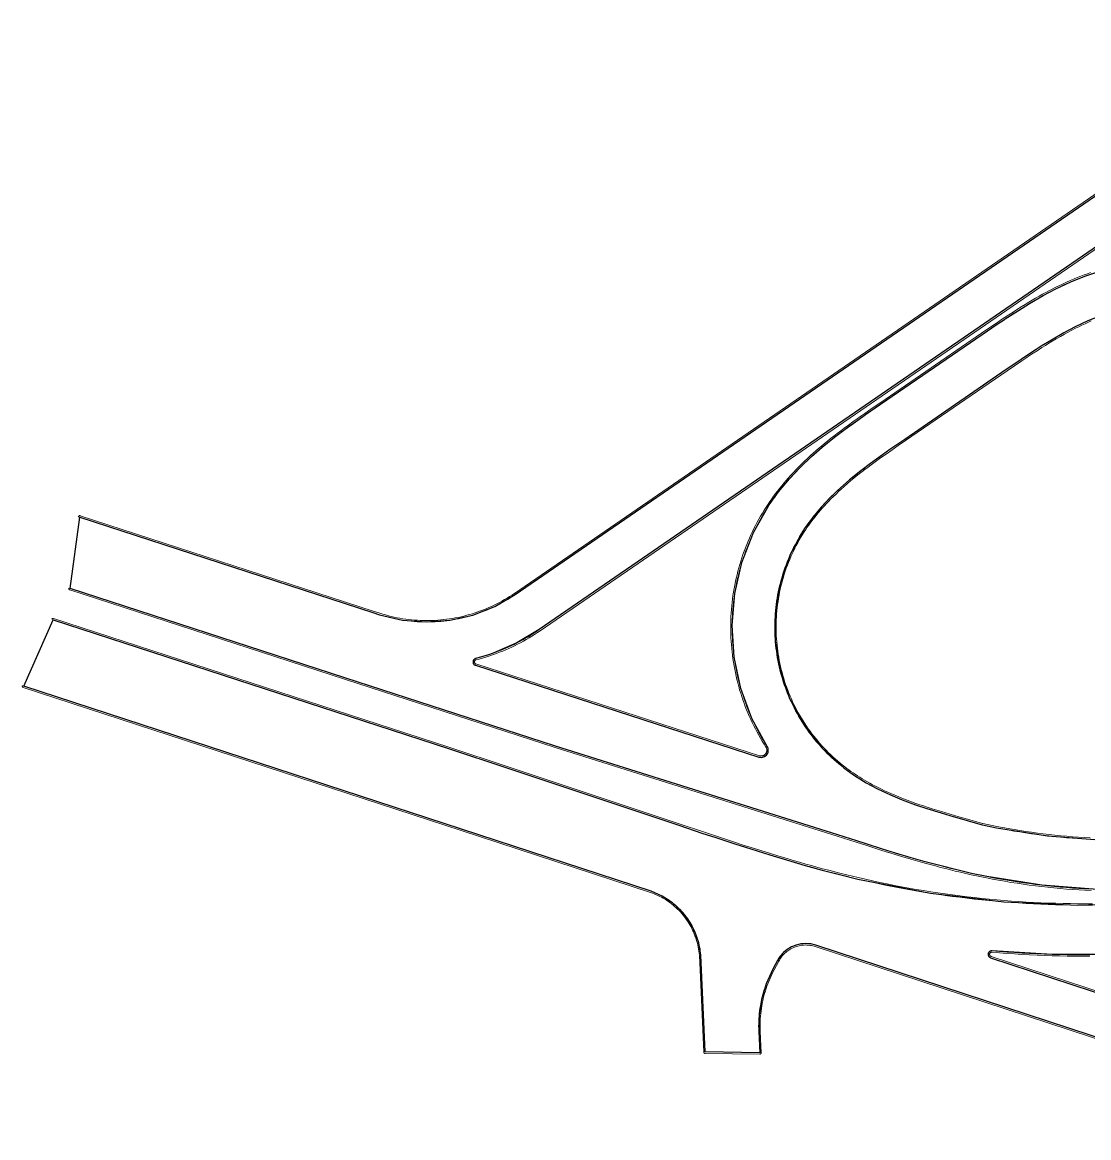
# Model space of a CAD drawing. Header units: metres. Extents: x 105145 to 106173, y 111785 to 118130.
# Drawn here: x 105145.3 to 105295.5, y 112764.3 to 112921.4 of the extents above; entities that cross this region are included whole.
import ezdxf

# ---------------------------------------------------------------- set-up
doc = ezdxf.new("R2010")
doc.units = ezdxf.units.M
doc.layers.add('10-PAV-CALZADA-MIXTA', color=8, linetype='CONTINUOUS', lineweight=30)
doc.layers.add('10-PAV-SARDINEL', color=252, linetype='CONTINUOUS', lineweight=13)

msp = doc.modelspace()

# ---------------------------------------------------------------- linework, layer by layer
at = {"layer": '10-PAV-CALZADA-MIXTA'}
for points in [[(105296.7533, 112799.2666), (105288.9252, 112799.8528), (105281.1701, 112801.0701), (105279.0419, 112801.5173), (105276.7825, 112802.0417), (105274.7271, 112802.5593), (105272.4977, 112803.1597), (105270.5285, 112803.7197), (105268.3083, 112804.3791), (105266.4719, 112804.9433), (105264.2047, 112805.6573), (105262.8505, 112806.0905), (105260.1755, 112806.9535), (105220.4151, 112819.4175), (105190.756, 112829.0572), (105152.0363, 112841.6417), (105153.3911, 112851.6941), (105194.6781, 112838.2481), (105195.6329, 112837.9453), (105198.8739, 112837.1817), (105202.1931, 112836.916), (105205.5143, 112837.1543), (105208.7616, 112837.8911), (105211.8604, 112839.1095), (105214.7399, 112840.7817), (105294.8587, 112895.8147), (105331.8077, 112921.1947)], [(105335.2046, 112916.249), (105218.1371, 112835.8361), (105214.9864, 112833.963), (105211.618, 112832.5176), (105210.9767, 112832.2995), (105209.1757, 112831.7774), (105209.1494, 112831.77), (105209.0715, 112831.7382), (105209.0001, 112831.6938), (105208.9371, 112831.6381), (105208.8844, 112831.5726), (105208.8433, 112831.4992), (105208.8152, 112831.42), (105208.8007, 112831.3371), (105208.8003, 112831.253), (105208.814, 112831.1701), (105208.8414, 112831.0906), (105208.8817, 112831.0168), (105208.9339, 112830.9508), (105208.9963, 112830.8945), (105209.0673, 112830.8494), (105209.1449, 112830.8169), (105249.0827, 112817.8987), (105249.2419, 112817.8613), (105249.405, 112817.8503), (105249.5678, 112817.866), (105249.7258, 112817.9081), (105249.8749, 112817.9753), (105250.011, 112818.066), (105250.1305, 112818.1776), (105250.2303, 112818.3072), (105250.3075, 112818.4513), (105250.3603, 112818.6061), (105250.3871, 112818.7674), (105250.3872, 112818.931), (105250.3607, 112819.0923), (105250.3083, 112819.2472), (105250.2313, 112819.3915), (105248.0782, 112823.3389), (105246.5189, 112827.5562), (105245.586, 112831.9547), (105245.2992, 112836.4419), (105245.6646, 112840.9235), (105246.6745, 112845.305), (105248.3076, 112849.4943), (105250.5295, 112853.4033), (105251.8485, 112855.2319), (105253.3601, 112857.0509), (105254.8277, 112858.6135), (105256.4851, 112860.1997), (105258.0039, 112861.5261), (105259.7453, 112862.9339), (105261.2113, 112864.0473), (105263.0197, 112865.3567), (105264.1067, 112866.1187), (105266.2171, 112867.5745), (105280.5343, 112877.3979), (105282.6521, 112878.8429), (105283.6645, 112879.5231), (105283.7541, 112879.5827), (105285.6265, 112880.7989), (105287.1929, 112881.7661), (105289.1331, 112882.8843), (105290.9171, 112883.8239), (105292.9935, 112884.7995), (105294.9795, 112885.6067), (105297.2205, 112886.3623)], [(105297.0827, 112879.9873), (105295.4065, 112879.3061), (105293.6051, 112878.4599), (105292.0363, 112877.6335), (105290.2805, 112876.6215), (105288.8435, 112875.7341), (105288.1499, 112875.2896), (105287.0731, 112874.5843), (105286.0215, 112873.8783), (105283.9289, 112872.4503), (105269.6115, 112862.6271), (105267.5263, 112861.1885), (105266.4891, 112860.4613), (105264.7791, 112859.2233), (105263.4341, 112858.2019), (105261.8583, 112856.9279), (105260.5227, 112855.7615), (105259.0849, 112854.3853), (105257.8461, 112853.0665), (105256.5871, 112851.5513), (105255.5169, 112850.0677), (105253.4952, 112846.4185), (105252.1085, 112842.484), (105251.3954, 112838.3736), (105251.3757, 112834.2019), (105252.05, 112830.085), (105253.3995, 112826.1375), (105255.3867, 112822.4694), (105257.9561, 112819.1828), (105261.0363, 112816.3693), (105262.5237, 112815.3045), (105264.2005, 112814.2703), (105265.7951, 112813.4155), (105267.5967, 112812.5699), (105269.2347, 112811.8907), (105271.1347, 112811.1859), (105272.7353, 112810.6469), (105274.7509, 112810.0191), (105275.9659, 112809.6607), (105278.4009, 112808.9627), (105280.5435, 112808.3543), (105280.5555, 112808.3517), (105282.5345, 112807.9359), (105289.73, 112806.8065), (105296.9932, 112806.2626)], [(105331.6483, 112766.9585), (105257.0695, 112791.4093), (105256.3917, 112791.5746), (105255.6964, 112791.6331), (105255.0005, 112791.5835), (105254.3206, 112791.4268), (105253.6731, 112791.167), (105253.0735, 112790.8102), (105252.5364, 112790.365), (105252.0744, 112789.8421), (105251.6989, 112789.2541), (105251.0435, 112788.0279), (105250.1084, 112785.9556), (105249.4582, 112783.777), (105249.1045, 112781.5311), (105249.0537, 112779.2581), (105249.1879, 112776.2485), (105241.4991, 112776.3691), (105240.8843, 112790.0185), (105240.5999, 112791.7168), (105240.0399, 112793.345), (105239.2195, 112794.8589), (105238.1611, 112796.2171), (105236.8935, 112797.3826), (105235.4514, 112798.3234), (105233.8741, 112799.0141), (105207.1794, 112807.7278), (105145.5001, 112827.8611), (105149.6481, 112837.2091), (105205.3211, 112819.0981), (105213.5414, 112816.3599), (105237.7747, 112808.2879), (105241.1827, 112807.1549), (105242.8757, 112806.5957), (105245.6951, 112805.6757), (105247.9399, 112804.9567), (105250.6317, 112804.1165), (105252.9785, 112803.4077), (105255.6127, 112802.6435), (105258.0005, 112801.9839), (105260.6021, 112801.3063), (105263.0121, 112800.7209), (105273.2419, 112798.7273), (105283.5917, 112797.5002), (105294.0041, 112797.0465), (105304.4214, 112797.3687)], [(105298.8731, 112790.0977), (105290.3853, 112790.1127), (105281.9125, 112790.6175), (105281.8269, 112790.6177), (105281.7426, 112790.6034), (105281.6619, 112790.5748), (105281.5872, 112790.533), (105281.5208, 112790.479), (105281.4646, 112790.4145), (105281.4202, 112790.3413), (105281.3889, 112790.2616), (105281.3717, 112790.1778), (105281.369, 112790.0923), (105281.381, 112790.0075), (105281.4072, 112789.9261), (105281.4469, 112789.8503), (105281.499, 112789.7823), (105281.5619, 112789.7243), (105281.6338, 112789.6778), (105281.7125, 112789.6443), (105359.0229, 112764.2979)]]:
    msp.add_lwpolyline(points, dxfattribs=at)
at = {"layer": '10-PAV-SARDINEL'}
for points in [[(105331.8077, 112921.1947), (105294.8587, 112895.8147), (105214.7399, 112840.7817), (105214.3943, 112840.5491), (105214.0443, 112840.323), (105213.6901, 112840.1037), (105213.3318, 112839.8911), (105212.9696, 112839.6853), (105212.6035, 112839.4864), (105212.2338, 112839.2944), (105211.8604, 112839.1095), (105211.4837, 112838.9318), (105211.1036, 112838.7611), (105210.7204, 112838.5977), (105210.3341, 112838.4416), (105209.9449, 112838.2928), (105209.5531, 112838.1515), (105209.1586, 112838.0175), (105208.7616, 112837.8911), (105208.3623, 112837.7722), (105207.9608, 112837.6609), (105207.5573, 112837.5572), (105207.1519, 112837.4612), (105206.7448, 112837.3729), (105206.336, 112837.2922), (105205.9259, 112837.2194), (105205.5143, 112837.1543), (105205.1017, 112837.097), (105204.688, 112837.0476), (105204.2735, 112837.006), (105203.8582, 112836.9722), (105203.4424, 112836.9464), (105203.0262, 112836.9284), (105202.6097, 112836.9183), (105202.1931, 112836.916), (105201.7765, 112836.9217), (105201.3601, 112836.9352), (105200.9441, 112836.9567), (105200.5285, 112836.986), (105200.1135, 112837.0232), (105199.6994, 112837.0682), (105199.2861, 112837.121), (105198.8739, 112837.1817), (105198.463, 112837.2502), (105198.0534, 112837.3264), (105197.6454, 112837.4104), (105197.239, 112837.5021), (105196.8344, 112837.6015), (105196.4317, 112837.7085), (105196.0312, 112837.8231), (105195.6329, 112837.9453), (105194.6781, 112838.2481), (105153.3911, 112851.6941), (105153.1929, 112851.7209), (105153.1996, 112851.752), (105153.2112, 112851.7816), (105153.2274, 112851.809), (105153.2477, 112851.8335), (105153.2716, 112851.8545), (105153.2985, 112851.8714), (105153.3278, 112851.8838), (105153.3587, 112851.8915), (105153.3904, 112851.8941), (105153.4221, 112851.8917), (105153.453, 112851.8843), (105194.7393, 112838.4385), (105195.6925, 112838.1362), (105196.0879, 112838.0149), (105196.486, 112837.901), (105196.8849, 112837.795), (105197.2834, 112837.6971), (105197.6875, 112837.6059), (105198.09, 112837.5231), (105198.0937, 112837.5224), (105198.4959, 112837.4475), (105198.4996, 112837.4469), (105198.904, 112837.3795), (105199.3138, 112837.3191), (105199.721, 112837.2671), (105199.7247, 112837.2666), (105200.1321, 112837.2223), (105200.5442, 112837.1854), (105200.9576, 112837.1562), (105201.3666, 112837.1352), (105201.3704, 112837.135), (105201.7804, 112837.1217), (105202.1947, 112837.116), (105202.6049, 112837.1183), (105202.6086, 112837.1183), (105203.018, 112837.1282), (105203.4319, 112837.1461), (105203.8454, 112837.1719), (105204.2554, 112837.2052), (105204.6658, 112837.2464), (105205.0766, 112837.2954), (105205.485, 112837.3522), (105205.8917, 112837.4164), (105206.2986, 112837.4887), (105206.706, 112837.5691), (105207.1077, 112837.6562), (105207.5087, 112837.7512), (105207.9098, 112837.8543), (105208.3071, 112837.9644), (105208.7023, 112838.0821), (105209.0968, 112838.2078), (105209.4852, 112838.3397), (105209.4888, 112838.3409), (105209.8736, 112838.4797), (105210.262, 112838.6281), (105210.6419, 112838.7818), (105210.6454, 112838.7832), (105211.0239, 112838.9446), (105211.3996, 112839.1132), (105211.7734, 112839.2896), (105212.1423, 112839.4724), (105212.5081, 112839.6622), (105212.5114, 112839.6639), (105212.8711, 112839.8594), (105213.2308, 112840.0637), (105213.5864, 112840.2747), (105213.9365, 112840.4915), (105214.2838, 112840.7158), (105214.6275, 112840.9471), (105294.7455, 112895.9796), (105331.6938, 112921.3591)], [(105295.8699, 112885.9266), (105295.4236, 112885.7696), (105294.9795, 112885.6067), (105294.4788, 112885.4153), (105293.9809, 112885.2169), (105293.4857, 112885.0117), (105292.9935, 112884.7995), (105292.4698, 112884.5655), (105291.9491, 112884.3249), (105291.4315, 112884.0776), (105290.9171, 112883.8239), (105290.4676, 112883.5958), (105290.0203, 112883.3631), (105289.5755, 112883.126), (105289.1331, 112882.8843), (105288.6444, 112882.6112), (105288.158, 112882.3338), (105287.6742, 112882.0521), (105287.1929, 112881.7661), (105286.6681, 112881.4481), (105286.1459, 112881.1257), (105285.6265, 112880.7989), (105284.9996, 112880.3977), (105284.3755, 112879.9923), (105283.7541, 112879.5827), (105283.6645, 112879.5231), (105283.1575, 112879.1842), (105282.6521, 112878.8429), (105281.5923, 112878.1217), (105280.5343, 112877.3979), (105266.2171, 112867.5745), (105265.161, 112866.8479), (105264.1067, 112866.1187), (105263.5622, 112865.7391), (105263.0197, 112865.3567), (105262.414, 112864.9243), (105261.8111, 112864.4878), (105261.2113, 112864.0473), (105260.7195, 112863.6803), (105260.2308, 112863.3092), (105259.7453, 112862.9339), (105259.3053, 112862.5878), (105258.8684, 112862.2377), (105258.4346, 112861.8838), (105258.0039, 112861.5261), (105257.6192, 112861.2003), (105257.2378, 112860.8706), (105256.8597, 112860.5371), (105256.4851, 112860.1997), (105256.0632, 112859.8111), (105255.6464, 112859.4171), (105255.2345, 112859.0179), (105254.8277, 112858.6135), (105254.4527, 112858.2306), (105254.083, 112857.8424), (105253.7188, 112857.4492), (105253.3601, 112857.0509), (105253.0482, 112856.6951), (105252.7411, 112856.3353), (105252.4387, 112855.9714), (105252.1412, 112855.6036), (105251.8485, 112855.2319), (105251.5744, 112854.8737), (105251.3054, 112854.5117), (105251.0415, 112854.1459), (105250.7829, 112853.7764), (105250.5295, 112853.4033), (105250.2586, 112852.9912), (105249.9943, 112852.5748), (105249.7367, 112852.1543), (105249.4857, 112851.7297), (105249.2416, 112851.3012), (105249.0043, 112850.8688), (105248.7739, 112850.4328), (105248.5505, 112849.9931), (105248.3341, 112849.5499), (105248.1248, 112849.1034), (105247.9226, 112848.6535), (105247.7276, 112848.2005), (105247.5398, 112847.7445), (105247.3594, 112847.2855), (105247.1862, 112846.8238), (105247.0204, 112846.3593), (105246.862, 112845.8922), (105246.7111, 112845.4227), (105246.5676, 112844.9509), (105246.4317, 112844.4768), (105246.3033, 112844.0006), (105246.1825, 112843.5224), (105246.0694, 112843.0424), (105245.9639, 112842.5606), (105245.8661, 112842.0773), (105245.7759, 112841.5924), (105245.6935, 112841.1061), (105245.6189, 112840.6186), (105245.552, 112840.13), (105245.4929, 112839.6404), (105245.4416, 112839.1499), (105245.3981, 112838.6586), (105245.3624, 112838.1667), (105245.3346, 112837.6743), (105245.3146, 112837.1816), (105245.3024, 112836.6885), (105245.2981, 112836.1954), (105245.3016, 112835.7022), (105245.313, 112835.2091), (105245.3322, 112834.7163), (105245.3592, 112834.2239), (105245.3941, 112833.7319), (105245.4368, 112833.2406), (105245.4873, 112832.75), (105245.5456, 112832.2603), (105245.6117, 112831.7716), (105245.6856, 112831.284), (105245.7672, 112830.7976), (105245.8565, 112830.3126), (105245.9535, 112829.829), (105246.0583, 112829.3471), (105246.1706, 112828.8669), (105246.2906, 112828.3885), (105246.4182, 112827.9121), (105246.5534, 112827.4378), (105246.6961, 112826.9657), (105246.8462, 112826.496), (105247.0039, 112826.0287), (105247.1689, 112825.5639), (105247.3413, 112825.1018), (105247.5211, 112824.6426), (105247.7081, 112824.1862), (105247.9024, 112823.7329), (105248.1038, 112823.2828), (105248.3124, 112822.8359), (105248.5281, 112822.3924), (105248.7508, 112821.9523), (105248.9805, 112821.5159), (105249.217, 112821.0832), (105249.4605, 112820.6542), (105249.7107, 112820.2293), (105249.9677, 112819.8083), (105250.2313, 112819.3915), (105250.2755, 112819.3158), (105250.3129, 112819.2365), (105250.3432, 112819.1542), (105250.3661, 112819.0696), (105250.3816, 112818.9833), (105250.3894, 112818.896), (105250.3896, 112818.8083), (105250.3821, 112818.7209), (105250.367, 112818.6346), (105250.3443, 112818.5499), (105250.3144, 112818.4675), (105250.2773, 112818.388), (105250.2334, 112818.3121), (105250.183, 112818.2403), (105250.1266, 112818.1733), (105250.0645, 112818.1114), (105249.9972, 112818.0552), (105249.9252, 112818.0051), (105249.8491, 112817.9615), (105249.7695, 112817.9248), (105249.687, 112817.8951), (105249.6022, 112817.8728), (105249.5158, 112817.858), (105249.4284, 112817.8509), (105249.3408, 112817.8514), (105249.2535, 112817.8596), (105249.1672, 112817.8754), (105249.0827, 112817.8987), (105209.1449, 112830.8169), (105209.0862, 112830.8401), (105209.0309, 112830.8704), (105208.9798, 112830.9075), (105208.9339, 112830.9508), (105208.8937, 112830.9995), (105208.86, 112831.0528), (105208.8333, 112831.11), (105208.814, 112831.1701), (105208.8024, 112831.2321), (105208.7987, 112831.2951), (105208.803, 112831.3581), (105208.8152, 112831.42), (105208.835, 112831.4799), (105208.8623, 112831.5368), (105208.8965, 112831.5898), (105208.9371, 112831.6381), (105208.9835, 112831.6809), (105209.0349, 112831.7175), (105209.0905, 112831.7474), (105209.1494, 112831.77), (105209.1757, 112831.7774), (105209.6292, 112831.8966), (105210.0806, 112832.0234), (105210.5298, 112832.1577), (105210.9767, 112832.2995), (105211.618, 112832.5176), (105212.049, 112832.674), (105212.4774, 112832.8374), (105212.9031, 112833.0078), (105213.3259, 112833.1851), (105213.7457, 112833.3694), (105214.1625, 112833.5605), (105214.5761, 112833.7584), (105214.9864, 112833.963), (105215.3933, 112834.1744), (105215.7967, 112834.3923), (105216.1964, 112834.6169), (105216.5924, 112834.848), (105216.9846, 112835.0855), (105217.3729, 112835.3294), (105217.7571, 112835.5796), (105218.1371, 112835.8361), (105335.2046, 112916.249)], [(105335.318, 112916.0843), (105218.2497, 112835.6708), (105217.8676, 112835.4129), (105217.4806, 112835.1609), (105217.0896, 112834.9153), (105216.6946, 112834.6761), (105216.296, 112834.4434), (105215.8932, 112834.2172), (105215.487, 112833.9977), (105215.0772, 112833.7849), (105214.6639, 112833.5787), (105214.2474, 112833.3794), (105213.8276, 112833.187), (105213.4047, 112833.0014), (105212.9789, 112832.8228), (105212.5502, 112832.6511), (105212.1183, 112832.4864), (105211.6843, 112832.329), (105211.0392, 112832.1096), (105210.5887, 112831.9666), (105210.1363, 112831.8313), (105209.6816, 112831.7036), (105209.2296, 112831.5848), (105209.2125, 112831.58), (105209.174, 112831.5652), (105209.1406, 112831.5472), (105209.1099, 112831.5254), (105209.0819, 112831.4995), (105209.0577, 112831.4707), (105209.0374, 112831.4394), (105209.0208, 112831.4047), (105209.0089, 112831.3689), (105209.0016, 112831.3319), (105208.9991, 112831.2947), (105209.0013, 112831.2567), (105209.0083, 112831.2192), (105209.0198, 112831.1833), (105209.0359, 112831.1489), (105209.0562, 112831.1168), (105209.08, 112831.088), (105209.108, 112831.0616), (105209.1378, 112831.04), (105209.1719, 112831.0213), (105209.2117, 112831.0055), (105249.1404, 112818.0902), (105249.2121, 112818.0705), (105249.2809, 112818.0579), (105249.3504, 112818.0514), (105249.4212, 112818.051), (105249.4908, 112818.0567), (105249.5608, 112818.0687), (105249.6277, 112818.0864), (105249.6943, 112818.1103), (105249.7568, 112818.1392), (105249.8185, 112818.1745), (105249.8763, 112818.2148), (105249.9291, 112818.2589), (105249.9796, 112818.3092), (105250.0243, 112818.3623), (105250.0649, 112818.4202), (105250.0997, 112818.4803), (105250.1294, 112818.5441), (105250.1533, 112818.6096), (105250.1715, 112818.6775), (105250.1835, 112818.7463), (105250.1896, 112818.816), (105250.1894, 112818.8867), (105250.1832, 112818.9564), (105250.1709, 112819.0252), (105250.1522, 112819.0941), (105250.1282, 112819.1593), (105250.0986, 112819.2221), (105250.0605, 112819.2875), (105249.7978, 112819.7028), (105249.5392, 112820.1265), (105249.2873, 112820.5542), (105249.0424, 112820.9858), (105248.8043, 112821.4213), (105248.5731, 112821.8606), (105248.3489, 112822.3035), (105248.1319, 112822.7499), (105247.922, 112823.1997), (105247.7192, 112823.6527), (105247.5237, 112824.109), (105247.3354, 112824.5682), (105247.1545, 112825.0305), (105246.981, 112825.4955), (105246.8149, 112825.9632), (105246.6562, 112826.4336), (105246.5051, 112826.9064), (105246.3615, 112827.3815), (105246.2255, 112827.8589), (105246.097, 112828.3383), (105245.9763, 112828.8198), (105245.8632, 112829.3031), (105245.7578, 112829.7881), (105245.6601, 112830.2748), (105245.5702, 112830.7629), (105245.4881, 112831.2525), (105245.4138, 112831.7432), (105245.3472, 112832.2351), (105245.2885, 112832.728), (105245.2377, 112833.2217), (105245.1947, 112833.7162), (105245.1596, 112834.2114), (105245.1324, 112834.707), (105245.1131, 112835.203), (105245.1016, 112835.6992), (105245.0981, 112836.1955), (105245.1024, 112836.6919), (105245.1147, 112837.1881), (105245.1348, 112837.684), (105245.1628, 112838.1796), (105245.1988, 112838.6747), (105245.2426, 112839.1691), (105245.2942, 112839.6628), (105245.3536, 112840.1556), (105245.421, 112840.6474), (105245.4961, 112841.138), (105245.579, 112841.6273), (105245.6697, 112842.1154), (105245.7682, 112842.6019), (105245.8744, 112843.0868), (105245.9883, 112843.5699), (105246.1098, 112844.0511), (105246.239, 112844.5304), (105246.3759, 112845.0075), (105246.5202, 112845.4824), (105246.6721, 112845.955), (105246.8315, 112846.425), (105246.9983, 112846.8924), (105247.1727, 112847.3573), (105247.3543, 112847.8192), (105247.5433, 112848.2782), (105247.7396, 112848.7341), (105247.9431, 112849.1868), (105248.1537, 112849.6363), (105248.3715, 112850.0823), (105248.5964, 112850.5248), (105248.8283, 112850.9637), (105249.0671, 112851.3988), (105249.3127, 112851.8299), (105249.5653, 112852.2574), (105249.8246, 112852.6807), (105250.0907, 112853.0997), (105250.3632, 112853.5145), (105250.6182, 112853.89), (105250.8785, 112854.2618), (105251.144, 112854.6299), (105251.4147, 112854.9942), (105251.6906, 112855.3546), (105251.9849, 112855.7284), (105252.2841, 112856.0982), (105252.5881, 112856.464), (105252.897, 112856.826), (105253.2106, 112857.1837), (105253.5712, 112857.5841), (105253.9373, 112857.9794), (105254.3088, 112858.3695), (105254.6858, 112858.7544), (105255.0944, 112859.1606), (105255.5081, 112859.5616), (105255.9268, 112859.9573), (105256.3505, 112860.3476), (105256.7267, 112860.6864), (105257.1063, 112861.0213), (105257.4892, 112861.3523), (105257.8753, 112861.6793), (105258.3075, 112862.0383), (105258.7426, 112862.3933), (105259.1809, 112862.7444), (105259.6223, 112863.0916), (105260.1092, 112863.4679), (105260.5992, 112863.8401), (105261.0923, 112864.2081), (105261.6934, 112864.6494), (105262.2973, 112865.0867), (105262.904, 112865.5199), (105263.4474, 112865.9029), (105263.9926, 112866.283), (105265.0474, 112867.0126), (105266.1038, 112867.7394), (105280.4213, 112877.5629), (105281.4796, 112878.287), (105282.5399, 112879.0085), (105283.046, 112879.3502), (105283.5536, 112879.6895), (105283.6437, 112879.7495), (105284.266, 112880.1597), (105284.8913, 112880.5658), (105285.5194, 112880.9678), (105286.0401, 112881.2955), (105286.5637, 112881.6188), (105287.09, 112881.9376), (105287.5728, 112882.2245), (105288.0581, 112882.507), (105288.5461, 112882.7854), (105289.0364, 112883.0594), (105289.4805, 112883.302), (105289.9271, 112883.5401), (105290.3762, 112883.7737), (105290.8276, 112884.0028), (105291.3442, 112884.2576), (105291.8641, 112884.5059), (105292.3871, 112884.7476), (105292.9131, 112884.9827), (105293.4079, 112885.1959), (105293.9056, 112885.4022), (105294.4061, 112885.6016), (105294.9094, 112885.794), (105295.3558, 112885.9577), (105295.8048, 112886.1158)], [(105295.7453, 112806.3141), (105294.9138, 112806.358), (105294.0828, 112806.4096), (105293.2523, 112806.4689), (105292.4223, 112806.5359), (105291.5931, 112806.6105), (105290.7645, 112806.6928), (105289.9368, 112806.7828), (105289.1099, 112806.8804), (105288.2839, 112806.9857), (105287.459, 112807.0986), (105286.6351, 112807.2192), (105285.8124, 112807.3473), (105284.9909, 112807.4831), (105284.1707, 112807.6265), (105283.3519, 112807.7774), (105282.5345, 112807.9359), (105281.8738, 112808.0697), (105281.2142, 112808.2083), (105280.5555, 112808.3517), (105280.5435, 112808.3543), (105278.4009, 112808.9627), (105277.183, 112809.3102), (105275.9659, 112809.6607), (105275.3579, 112809.8384), (105274.7509, 112810.0191), (105274.0776, 112810.2238), (105273.4057, 112810.4331), (105272.7353, 112810.6469), (105272.2003, 112810.8221), (105271.6667, 112811.0017), (105271.1347, 112811.1859), (105270.4986, 112811.4133), (105269.8652, 112811.6483), (105269.2347, 112811.8907), (105268.6857, 112812.1097), (105268.1396, 112812.3361), (105267.5967, 112812.5699), (105267.1423, 112812.7727), (105266.6905, 112812.9813), (105266.2414, 112813.1956), (105265.7951, 112813.4155), (105265.392, 112813.6208), (105264.9918, 112813.8318), (105264.5946, 112814.0483), (105264.2005, 112814.2703), (105263.8597, 112814.4683), (105263.5216, 112814.6707), (105263.1862, 112814.8776), (105262.8536, 112815.0889), (105262.5237, 112815.3045), (105262.2202, 112815.509), (105261.9197, 112815.7177), (105261.6222, 112815.9307), (105261.3277, 112816.1479), (105261.0363, 112816.3693), (105260.6884, 112816.6424), (105260.3455, 112816.9215), (105260.0075, 112817.2067), (105259.6746, 112817.4978), (105259.3469, 112817.7948), (105259.0245, 112818.0975), (105258.7076, 112818.4059), (105258.3961, 112818.7198), (105258.0902, 112819.0392), (105257.7901, 112819.3639), (105257.4957, 112819.6939), (105257.2072, 112820.0291), (105256.9247, 112820.3693), (105256.6482, 112820.7144), (105256.3779, 112821.0644), (105256.1138, 112821.4192), (105255.856, 112821.7785), (105255.6047, 112822.1423), (105255.3598, 112822.5106), (105255.1214, 112822.8831), (105254.8897, 112823.2597), (105254.6647, 112823.6404), (105254.4465, 112824.025), (105254.235, 112824.4134), (105254.0305, 112824.8055), (105253.833, 112825.2012), (105253.6425, 112825.6003), (105253.4591, 112826.0027), (105253.2828, 112826.4082), (105253.1137, 112826.8169), (105252.9519, 112827.2284), (105252.7974, 112827.6428), (105252.6502, 112828.0598), (105252.5105, 112828.4794), (105252.3782, 112828.9013), (105252.2533, 112829.3256), (105252.136, 112829.752), (105252.0263, 112830.1803), (105251.9241, 112830.6106), (105251.8296, 112831.0426), (105251.7427, 112831.4762), (105251.6635, 112831.9113), (105251.5921, 112832.3477), (105251.5283, 112832.7853), (105251.4723, 112833.224), (105251.4241, 112833.6636), (105251.3836, 112834.1039), (105251.351, 112834.545), (105251.3261, 112834.9865), (105251.3091, 112835.4284), (105251.2999, 112835.8705), (105251.2985, 112836.3127), (105251.3049, 112836.7549), (105251.3192, 112837.1969), (105251.3413, 112837.6386), (105251.3711, 112838.0798), (105251.4088, 112838.5204), (105251.4543, 112838.9603), (105251.5075, 112839.3993), (105251.5685, 112839.8373), (105251.6373, 112840.2741), (105251.7137, 112840.7097), (105251.7978, 112841.1439), (105251.8897, 112841.5765), (105251.9891, 112842.0073), (105252.0962, 112842.4364), (105252.2108, 112842.8635), (105252.3329, 112843.2885), (105252.4626, 112843.7113), (105252.5997, 112844.1318), (105252.7443, 112844.5497), (105252.8962, 112844.965), (105253.0554, 112845.3776), (105253.2219, 112845.7873), (105253.3956, 112846.1939), (105253.5765, 112846.5975), (105253.7645, 112846.9978), (105253.9595, 112847.3946), (105254.1616, 112847.788), (105254.3705, 112848.1778), (105254.5864, 112848.5637), (105254.809, 112848.9458), (105255.0383, 112849.324), (105255.2743, 112849.6979), (105255.5169, 112850.0677), (105255.7225, 112850.3704), (105255.9323, 112850.6702), (105256.1464, 112850.967), (105256.3647, 112851.2607), (105256.5871, 112851.5513), (105256.8309, 112851.8609), (105257.0787, 112852.1673), (105257.3305, 112852.4704), (105257.5864, 112852.7701), (105257.8461, 112853.0665), (105258.1489, 112853.4026), (105258.4563, 112853.7345), (105258.7683, 112854.0621), (105259.0849, 112854.3853), (105259.4378, 112854.7362), (105259.7951, 112855.0825), (105260.1567, 112855.4243), (105260.5227, 112855.7615), (105260.9626, 112856.1563), (105261.4079, 112856.5451), (105261.8583, 112856.9279), (105262.3785, 112857.3588), (105262.9038, 112857.7835), (105263.4341, 112858.2019), (105263.8796, 112858.5461), (105264.3279, 112858.8866), (105264.7791, 112859.2233), (105265.3463, 112859.6398), (105265.9163, 112860.0525), (105266.4891, 112860.4613), (105267.0068, 112860.8262), (105267.5263, 112861.1885), (105268.568, 112861.9091), (105269.6115, 112862.6271), (105283.9289, 112872.4503), (105284.9743, 112873.1656), (105286.0215, 112873.8783), (105286.5464, 112874.2326), (105287.0731, 112874.5843), (105287.6104, 112874.9386), (105288.1499, 112875.2896), (105288.8435, 112875.7341), (105289.32, 112876.0339), (105289.799, 112876.3297), (105290.2805, 112876.6215), (105290.8618, 112876.9657), (105291.4471, 112877.3031), (105292.0363, 112877.6335), (105292.5555, 112877.916), (105293.0785, 112878.1915), (105293.6051, 112878.4599), (105294.0514, 112878.68), (105294.5004, 112878.8944), (105294.9522, 112879.1031), (105295.4065, 112879.3061), (105295.8219, 112879.4851)], [(105295.8998, 112879.3009), (105295.4871, 112879.123), (105295.0343, 112878.9208), (105294.5855, 112878.7134), (105294.1398, 112878.5005), (105293.695, 112878.2812), (105293.1707, 112878.014), (105292.6499, 112877.7397), (105292.133, 112877.4584), (105291.5461, 112877.1293), (105290.9627, 112876.7931), (105290.3833, 112876.45), (105289.9034, 112876.1592), (105289.4258, 112875.8643), (105288.9507, 112875.5653), (105288.2584, 112875.1216), (105287.72, 112874.7714), (105287.1837, 112874.4177), (105286.6579, 112874.0666), (105286.1337, 112873.7128), (105285.087, 112873.0005), (105284.0419, 112872.2853), (105269.7248, 112862.4623), (105268.6816, 112861.7445), (105267.6404, 112861.0242), (105267.1216, 112860.6625), (105266.6048, 112860.2982), (105266.0331, 112859.8901), (105265.4644, 112859.4783), (105264.8981, 112859.0626), (105264.4482, 112858.7268), (105264.0012, 112858.3874), (105263.5572, 112858.0443), (105263.0296, 112857.6279), (105262.5054, 112857.2041), (105261.9866, 112856.7745), (105261.5386, 112856.3937), (105261.0954, 112856.0068), (105260.6573, 112855.6136), (105260.2932, 112855.2781), (105259.9334, 112854.938), (105259.5781, 112854.5936), (105259.2274, 112854.245), (105258.9122, 112853.9232), (105258.6028, 112853.5984), (105258.2959, 112853.267), (105257.9958, 112852.9339), (105257.7378, 112852.6395), (105257.4841, 112852.3423), (105257.2333, 112852.0405), (105256.9874, 112851.7364), (105256.7451, 112851.4286), (105256.5244, 112851.1403), (105256.3083, 112850.8496), (105256.0954, 112850.5543), (105255.8873, 112850.2571), (105255.6835, 112849.9569), (105255.4418, 112849.5885), (105255.2086, 112849.219), (105254.9819, 112848.8452), (105254.98, 112848.8421), (105254.7598, 112848.4641), (105254.5469, 112848.0833), (105254.5451, 112848.0801), (105254.3395, 112847.6966), (105254.3379, 112847.6935), (105254.1384, 112847.3052), (105253.9449, 112846.9114), (105253.7589, 112846.5155), (105253.5796, 112846.1154), (105253.5781, 112846.1121), (105253.407, 112845.7115), (105253.2412, 112845.3036), (105253.0836, 112844.895), (105252.9332, 112844.4839), (105252.7899, 112844.0698), (105252.7888, 112844.0664), (105252.6537, 112843.6522), (105252.5246, 112843.2311), (105252.4036, 112842.8103), (105252.29, 112842.3874), (105252.1841, 112841.9624), (105252.1832, 112841.9589), (105252.0853, 112841.5349), (105252.0846, 112841.5315), (105251.9937, 112841.1035), (105251.9107, 112840.6751), (105251.9101, 112840.6717), (105251.8347, 112840.2423), (105251.7662, 112839.8069), (105251.7061, 112839.3752), (105251.7057, 112839.3717), (105251.6531, 112838.9383), (105251.6082, 112838.5034), (105251.6078, 112838.4998), (105251.5707, 112838.0663), (105251.5705, 112838.0628), (105251.5409, 112837.6265), (105251.5191, 112837.1905), (105251.519, 112837.1869), (105251.5049, 112836.7513), (105251.4985, 112836.3104), (105251.4999, 112835.8747), (105251.5, 112835.8711), (105251.5091, 112835.4347), (105251.5259, 112834.9963), (105251.5506, 112834.5583), (105251.583, 112834.1199), (105251.6229, 112833.6854), (105251.6233, 112833.6819), (105251.6708, 112833.2484), (105251.7266, 112832.8112), (105251.7897, 112832.3786), (105251.8606, 112831.9456), (105251.9395, 112831.5121), (105252.025, 112831.0854), (105252.0258, 112831.0819), (105252.1194, 112830.6538), (105252.2201, 112830.23), (105252.2209, 112830.2265), (105252.3293, 112829.8035), (105252.4462, 112829.3786), (105252.569, 112828.9612), (105252.5701, 112828.9578), (105252.7008, 112828.5409), (105252.8393, 112828.125), (105252.9848, 112827.7127), (105253.1386, 112827.3003), (105253.2986, 112826.8933), (105253.2999, 112826.8901), (105253.4669, 112826.4864), (105253.6413, 112826.0852), (105253.8239, 112825.6845), (105254.0126, 112825.2893), (105254.2091, 112824.8957), (105254.4114, 112824.5077), (105254.6207, 112824.1232), (105254.8379, 112823.7405), (105255.0608, 112823.3634), (105255.2907, 112822.9897), (105255.5263, 112822.6213), (105255.5283, 112822.6183), (105255.7711, 112822.2533), (105256.0194, 112821.8939), (105256.2747, 112821.5379), (105256.5366, 112821.1862), (105256.8054, 112820.8382), (105257.0801, 112820.4951), (105257.3588, 112820.1596), (105257.3611, 112820.157), (105257.6471, 112819.8247), (105257.9392, 112819.4972), (105258.2359, 112819.1762), (105258.5381, 112818.8607), (105258.5406, 112818.8582), (105258.8476, 112818.5486), (105259.1623, 112818.2425), (105259.4825, 112817.9419), (105259.8063, 112817.6484), (105259.809, 112817.6461), (105260.1365, 112817.3596), (105260.1392, 112817.3574), (105260.4743, 112817.0745), (105260.8146, 112816.7976), (105261.1586, 112816.5276), (105261.4485, 112816.3073), (105261.7398, 112816.0926), (105262.036, 112815.8805), (105262.3332, 112815.674), (105262.6341, 112815.4713), (105262.9629, 112815.2564), (105263.2923, 112815.0471), (105263.6255, 112814.8416), (105263.9611, 112814.6407), (105264.2999, 112814.4439), (105264.6916, 112814.2232), (105265.0861, 112814.0082), (105265.4838, 112813.7986), (105265.8849, 112813.5942), (105266.3287, 112813.3755), (105266.7756, 112813.1623), (105267.225, 112812.9549), (105267.677, 112812.7531), (105268.2175, 112812.5204), (105268.7621, 112812.2946), (105269.3077, 112812.0769), (105269.9357, 112811.8355), (105270.5668, 112811.6014), (105271.2011, 112811.3746), (105271.7313, 112811.191), (105272.2633, 112811.0119), (105272.7968, 112810.8372), (105273.4659, 112810.6238), (105274.1365, 112810.415), (105274.8086, 112810.2106), (105275.4145, 112810.0302), (105276.0217, 112809.8528), (105277.2381, 112809.5024), (105278.4557, 112809.1551), (105280.5913, 112808.5486), (105280.598, 112808.5472), (105281.2559, 112808.4039), (105281.9143, 112808.2656), (105282.5734, 112808.1321), (105283.3891, 112807.9739), (105284.2061, 112807.8233), (105285.0245, 112807.6803), (105285.8441, 112807.5448), (105286.665, 112807.417), (105287.487, 112807.2967), (105288.3102, 112807.184), (105289.1343, 112807.079), (105289.9597, 112806.9815), (105290.7852, 112806.8918), (105291.6119, 112806.8096), (105292.4394, 112806.7352), (105293.2675, 112806.6683), (105294.0961, 112806.6092), (105294.9257, 112806.5576), (105295.7549, 112806.5139)], [(105295.8729, 112799.1007), (105294.9996, 112799.1424), (105294.1268, 112799.192), (105293.2544, 112799.2494), (105292.3826, 112799.3147), (105291.5114, 112799.3878), (105290.6409, 112799.4688), (105289.7711, 112799.5576), (105288.9022, 112799.6542), (105288.0342, 112799.7586), (105287.1672, 112799.8708), (105286.3012, 112799.9908), (105285.4363, 112800.1186), (105284.5726, 112800.2542), (105283.7102, 112800.3975), (105282.8493, 112800.5485), (105281.9894, 112800.7074), (105281.1312, 112800.874), (105280.4192, 112801.0182), (105279.7084, 112801.1676), (105278.9987, 112801.3221), (105278.2431, 112801.4921), (105277.4886, 112801.6672), (105276.7354, 112801.8474), (105276.0481, 112802.0163), (105275.3619, 112802.1891), (105274.6767, 112802.3658), (105273.9314, 112802.5624), (105273.1873, 112802.7628), (105272.4442, 112802.9671), (105271.4575, 112803.2443), (105270.4727, 112803.5277), (105269.3606, 112803.8547), (105268.2504, 112804.1877), (105267.3546, 112804.4618), (105267.3308, 112804.4682), (105267.3211, 112804.4714), (105266.4125, 112804.7523), (105265.2777, 112805.1078), (105264.1441, 112805.4667), (105262.7894, 112805.9001), (105260.1149, 112806.763), (105220.3543, 112819.227), (105190.6942, 112828.867), (105151.9745, 112841.4515), (105151.9425, 112841.465), (105151.9134, 112841.4839), (105151.8879, 112841.5075), (105151.867, 112841.5352), (105151.8511, 112841.5661), (105151.8408, 112841.5993), (105151.8365, 112841.6337), (105151.8381, 112841.6684), (105152.0364, 112841.6415), (105190.756, 112829.0572), (105220.4151, 112819.4175), (105260.1755, 112806.9535), (105262.8505, 112806.0905), (105264.2047, 112805.6573), (105265.3377, 112805.2985), (105266.4719, 112804.9433), (105267.3896, 112804.6594), (105268.3083, 112804.3791), (105269.4175, 112804.0464), (105270.5285, 112803.7197), (105271.5122, 112803.4366), (105272.4977, 112803.1597), (105273.2398, 112802.9557), (105273.9829, 112802.7556), (105274.7271, 112802.5593), (105275.4112, 112802.3829), (105276.0964, 112802.2103), (105276.7825, 112802.0417), (105277.5344, 112801.8618), (105278.2876, 112801.687), (105279.0419, 112801.5173), (105279.7502, 112801.3631), (105280.4596, 112801.214), (105281.1701, 112801.0701), (105282.0266, 112800.9039), (105282.8845, 112800.7454), (105283.7439, 112800.5946), (105284.6045, 112800.4516), (105285.4664, 112800.3163), (105286.3295, 112800.1888), (105287.1937, 112800.069), (105288.059, 112799.957), (105288.9252, 112799.8528), (105289.7923, 112799.7564), (105290.6603, 112799.6678), (105291.529, 112799.587), (105292.3984, 112799.5141), (105293.2684, 112799.4489), (105294.139, 112799.3916), (105295.0101, 112799.3421), (105295.8815, 112799.3005)], [(105296.089, 112797.0489), (105295.0466, 112797.0438), (105294.0041, 112797.0465), (105292.9617, 112797.057), (105291.9194, 112797.0752), (105290.8773, 112797.1012), (105289.8353, 112797.1349), (105288.7937, 112797.1764), (105287.7524, 112797.2257), (105286.7115, 112797.2827), (105285.671, 112797.3475), (105284.6311, 112797.42), (105283.5917, 112797.5002), (105282.553, 112797.5882), (105281.5149, 112797.6839), (105280.4776, 112797.7874), (105279.4411, 112797.8985), (105278.4054, 112798.0174), (105277.3707, 112798.144), (105276.3369, 112798.2783), (105275.3041, 112798.4203), (105274.2725, 112798.5699), (105273.2419, 112798.7273), (105272.2126, 112798.8923), (105271.1845, 112799.065), (105270.1578, 112799.2453), (105269.1324, 112799.4333), (105268.1085, 112799.6289), (105267.086, 112799.8321), (105266.0651, 112800.0429), (105265.0457, 112800.2613), (105264.0281, 112800.4873), (105263.0121, 112800.7209), (105262.2077, 112800.9114), (105261.4043, 112801.1066), (105260.6021, 112801.3063), (105259.7337, 112801.5276), (105258.8665, 112801.7534), (105258.0005, 112801.9839), (105257.2036, 112802.2002), (105256.4076, 112802.4201), (105255.6127, 112802.6435), (105254.7336, 112802.8946), (105253.8555, 112803.1494), (105252.9785, 112803.4077), (105251.8042, 112803.7592), (105250.6317, 112804.1165), (105249.2849, 112804.5337), (105247.9399, 112804.9567), (105246.8169, 112805.3145), (105245.6951, 112805.6757), (105244.2848, 112806.134), (105242.8757, 112806.5957), (105241.1827, 112807.1549), (105237.7747, 112808.2879), (105213.5414, 112816.3599), (105205.3211, 112819.0981), (105149.6481, 112837.2091), (105149.4653, 112837.2902), (105149.4809, 112837.3188), (105149.5009, 112837.3445), (105149.5249, 112837.3666), (105149.5521, 112837.3845), (105149.5818, 112837.3978), (105149.6134, 112837.4061), (105149.6458, 112837.4091), (105149.6783, 112837.4068), (105149.71, 112837.3993), (105205.3837, 112819.2881), (105213.6046, 112816.5497), (105237.8379, 112808.4777), (105241.2456, 112807.3448), (105242.9382, 112806.7857), (105244.3469, 112806.3241), (105245.7567, 112805.866), (105246.878, 112805.505), (105248.0003, 112805.1474), (105249.3445, 112804.7247), (105250.6905, 112804.3077), (105251.8621, 112803.9507), (105253.0355, 112803.5995), (105253.9116, 112803.3414), (105254.7889, 112803.0869), (105255.6672, 112802.8359), (105256.4614, 112802.6127), (105257.2564, 112802.3931), (105258.0524, 112802.1771), (105258.9174, 112801.9469), (105259.7836, 112801.7213), (105260.651, 112801.5003), (105261.4521, 112801.3008), (105262.2544, 112801.106), (105263.058, 112800.9155), (105264.0722, 112800.6824), (105265.0884, 112800.4568), (105266.1063, 112800.2387), (105267.1257, 112800.0281), (105268.1467, 112799.8252), (105269.1692, 112799.6299), (105270.1932, 112799.4422), (105271.2184, 112799.2621), (105272.245, 112799.0897), (105273.2729, 112798.9249), (105274.3019, 112798.7678), (105275.3318, 112798.6183), (105276.3634, 112798.4765), (105277.3957, 112798.3424), (105278.429, 112798.216), (105279.4632, 112798.0973), (105280.4982, 112797.9863), (105281.5341, 112797.883), (105282.5706, 112797.7874), (105283.6079, 112797.6996), (105284.6458, 112797.6195), (105285.6841, 112797.5471), (105286.7232, 112797.4824), (105287.7626, 112797.4255), (105288.8025, 112797.3763), (105289.8426, 112797.3348), (105290.883, 112797.3011), (105291.9237, 112797.2752), (105292.9645, 112797.257), (105294.0054, 112797.2465), (105295.0461, 112797.2438), (105296.0874, 112797.2489)], [(105331.586, 112766.7685), (105257.0092, 112791.2186), (105256.8397, 112791.2704), (105256.667, 112791.3154), (105256.495, 112791.3529), (105256.3197, 112791.3835), (105256.1452, 112791.4066), (105255.9703, 112791.4225), (105255.7923, 112791.4313), (105255.6165, 112791.4329), (105255.4409, 112791.4272), (105255.2656, 112791.4143), (105255.0884, 112791.394), (105254.9149, 112791.3668), (105254.7422, 112791.3324), (105254.5688, 112791.2904), (105254.3994, 112791.2419), (105254.2322, 112791.1865), (105254.0653, 112791.1235), (105253.9033, 112791.0545), (105253.7433, 112790.9785), (105253.5875, 112790.8965), (105253.4342, 112790.8076), (105253.2848, 112790.7125), (105253.1421, 112790.6132), (105252.9997, 112790.5053), (105252.863, 112790.3925), (105252.7325, 112790.2755), (105252.6068, 112790.1532), (105252.4862, 112790.0259), (105252.3688, 112789.8913), (105252.258, 112789.753), (105252.153, 112789.6104), (105252.0539, 112789.4633), (105251.962, 112789.3143), (105251.8749, 112789.1591), (105251.2203, 112787.9344), (105251.0548, 112787.6164), (105251.0528, 112787.6126), (105250.8954, 112787.2939), (105250.8936, 112787.2901), (105250.7426, 112786.9671), (105250.5965, 112786.6364), (105250.4583, 112786.3043), (105250.3272, 112785.9692), (105250.2043, 112785.6341), (105250.2029, 112785.6301), (105250.0876, 112785.2938), (105250.0863, 112785.2898), (105249.9781, 112784.9507), (105249.8761, 112784.6056), (105249.7814, 112784.2582), (105249.694, 112783.9079), (105249.6143, 112783.5568), (105249.5422, 112783.2041), (105249.4782, 112782.8528), (105249.4775, 112782.8486), (105249.4207, 112782.4943), (105249.3719, 112782.1412), (105249.3714, 112782.137), (105249.3302, 112781.7839), (105249.3298, 112781.7797), (105249.2962, 112781.4258), (105249.2958, 112781.4215), (105249.2698, 112781.0663), (105249.2511, 112780.7068), (105249.2401, 112780.3467), (105249.2368, 112779.9866), (105249.2414, 112779.6265), (105249.2536, 112779.266), (105249.3877, 112776.2574), (105249.3879, 112776.2485), (105249.3854, 112776.2172), (105249.378, 112776.1867), (105249.3658, 112776.1577), (105249.3493, 112776.131), (105249.3288, 112776.1072), (105249.3047, 112776.0868), (105249.2778, 112776.0704), (105249.2486, 112776.0583), (105249.2179, 112776.051), (105249.1864, 112776.0485), (105241.496, 112776.1691), (105241.4626, 112776.1724), (105241.4303, 112776.1813), (105241.3999, 112776.1954), (105241.3723, 112776.2144), (105241.3482, 112776.2378), (105241.3284, 112776.2648), (105241.3134, 112776.2948), (105241.3036, 112776.3269), (105241.2993, 112776.3601), (105240.6848, 112790.0035), (105240.6577, 112790.2819), (105240.6225, 112790.5632), (105240.58, 112790.8403), (105240.5293, 112791.1192), (105240.4718, 112791.393), (105240.4056, 112791.6694), (105240.333, 112791.9397), (105240.252, 112792.211), (105240.1643, 112792.4778), (105240.0686, 112792.7442), (105239.9675, 112793.0027), (105239.8567, 112793.2647), (105239.7408, 112793.5192), (105239.6165, 112793.7731), (105239.486, 112794.0221), (105239.3478, 112794.2691), (105239.203, 112794.5117), (105239.0517, 112794.7501), (105238.895, 112794.9825), (105238.7309, 112795.2121), (105238.5623, 112795.4348), (105238.559, 112795.4392), (105238.3851, 112795.6559), (105238.2016, 112795.8723), (105238.0138, 112796.0818), (105237.8201, 112796.2862), (105237.621, 112796.4851), (105237.4147, 112796.6801), (105237.2049, 112796.8676), (105236.99, 112797.0493), (105236.7703, 112797.225), (105236.5459, 112797.3946), (105236.3144, 112797.5595), (105236.0809, 112797.7164), (105235.8449, 112797.8658), (105235.6006, 112798.0112), (105235.355, 112798.1482), (105235.1073, 112798.2777), (105234.8518, 112798.4024), (105234.5959, 112798.5186), (105234.3382, 112798.6272), (105234.0732, 112798.7304), (105233.8089, 112798.825), (105207.1173, 112807.5377), (105145.438, 112827.671), (105145.4072, 112827.684), (105145.379, 112827.7019), (105145.3542, 112827.7243), (105145.3335, 112827.7505), (105145.3174, 112827.7798), (105145.3064, 112827.8113), (105145.3008, 112827.8443), (105145.3008, 112827.8777), (105145.3063, 112827.9106), (105145.3173, 112827.9422), (105145.5002, 112827.8609), (105207.1794, 112807.7278), (105233.8741, 112799.0141), (105234.1446, 112798.9173), (105234.4123, 112798.813), (105234.677, 112798.7014), (105234.9386, 112798.5825), (105235.1968, 112798.4565), (105235.4514, 112798.3234), (105235.7023, 112798.1834), (105235.9492, 112798.0365), (105236.1919, 112797.8828), (105236.4304, 112797.7225), (105236.6643, 112797.5557), (105236.8935, 112797.3826), (105237.1179, 112797.2031), (105237.3373, 112797.0176), (105237.5514, 112796.8261), (105237.7602, 112796.6287), (105237.9635, 112796.4257), (105238.1611, 112796.2171), (105238.3529, 112796.0032), (105238.5387, 112795.7841), (105238.7184, 112795.5599), (105238.8918, 112795.3309), (105239.0589, 112795.0972), (105239.2195, 112794.8589), (105239.3735, 112794.6164), (105239.5207, 112794.3696), (105239.661, 112794.119), (105239.7944, 112793.8645), (105239.9208, 112793.6065), (105240.0399, 112793.345), (105240.1518, 112793.0804), (105240.2564, 112792.8129), (105240.3536, 112792.5425), (105240.4433, 112792.2695), (105240.5254, 112791.9942), (105240.5999, 112791.7168), (105240.6668, 112791.4373), (105240.7259, 112791.1562), (105240.7772, 112790.8735), (105240.8208, 112790.5895), (105240.8565, 112790.3045), (105240.8843, 112790.0185), (105241.4991, 112776.3691), (105241.4991, 112776.3691), (105249.1879, 112776.2485), (105249.0537, 112779.2581), (105249.0414, 112779.6219), (105249.0368, 112779.9859), (105249.0401, 112780.3499), (105249.0512, 112780.7138), (105249.07, 112781.0774), (105249.0967, 112781.4404), (105249.1311, 112781.8028), (105249.1732, 112782.1644), (105249.2231, 112782.525), (105249.2807, 112782.8845), (105249.3459, 112783.2426), (105249.4189, 112783.5992), (105249.4994, 112783.9542), (105249.5876, 112784.3074), (105249.6832, 112784.6587), (105249.7864, 112785.0078), (105249.897, 112785.3546), (105250.0151, 112785.699), (105250.1404, 112786.0407), (105250.2731, 112786.3797), (105250.413, 112786.7158), (105250.56, 112787.0488), (105250.7142, 112787.3786), (105250.8754, 112787.705), (105251.0435, 112788.0279), (105251.6989, 112789.2541), (105251.7894, 112789.4153), (105251.8864, 112789.5727), (105251.9897, 112789.7259), (105252.0993, 112789.8748), (105252.2149, 112790.019), (105252.3364, 112790.1584), (105252.4634, 112790.2927), (105252.5959, 112790.4216), (105252.7335, 112790.545), (105252.8761, 112790.6627), (105253.0234, 112790.7743), (105253.1752, 112790.8799), (105253.3312, 112790.9791), (105253.4911, 112791.0718), (105253.6547, 112791.1579), (105253.8217, 112791.2371), (105253.9918, 112791.3095), (105254.1648, 112791.3748), (105254.3402, 112791.433), (105254.5179, 112791.4838), (105254.6976, 112791.5274), (105254.8789, 112791.5635), (105255.0615, 112791.5922), (105255.2451, 112791.6133), (105255.4295, 112791.6269), (105255.6143, 112791.6329), (105255.7991, 112791.6313), (105255.9837, 112791.6221), (105256.1678, 112791.6053), (105256.3511, 112791.581), (105256.5332, 112791.5492), (105256.7138, 112791.5099), (105256.8927, 112791.4633), (105257.0695, 112791.4093), (105331.6483, 112766.9585)], [(105359.0229, 112764.2979), (105281.7125, 112789.6443), (105281.6561, 112789.6667), (105281.6029, 112789.6957), (105281.5535, 112789.731), (105281.5088, 112789.7719), (105281.4694, 112789.818), (105281.4358, 112789.8685), (105281.4086, 112789.9228), (105281.3882, 112789.9799), (105281.3748, 112790.039), (105281.3687, 112790.0994), (105281.37, 112790.16), (105281.3785, 112790.2201), (105281.3943, 112790.2786), (105281.4171, 112790.3349), (105281.4465, 112790.3879), (105281.4821, 112790.437), (105281.5234, 112790.4814), (105281.5698, 112790.5205), (105281.6205, 112790.5537), (105281.675, 112790.5806), (105281.7322, 112790.6006), (105281.7915, 112790.6135), (105281.8519, 112790.6192), (105281.9125, 112790.6175), (105282.9698, 112790.5276), (105284.0278, 112790.4454), (105285.0863, 112790.3709), (105286.1453, 112790.3039), (105287.2047, 112790.2446), (105288.2646, 112790.193), (105289.3248, 112790.149), (105290.3853, 112790.1127), (105291.4461, 112790.084), (105292.507, 112790.063), (105293.568, 112790.0496), (105294.6291, 112790.0439), (105295.6902, 112790.0459)], [(105295.6914, 112789.8459), (105294.6289, 112789.8439), (105293.5662, 112789.8496), (105292.5038, 112789.863), (105291.4414, 112789.8841), (105290.3792, 112789.9128), (105289.3173, 112789.9492), (105288.2556, 112789.9932), (105287.1943, 112790.0449), (105286.1334, 112790.1043), (105285.0729, 112790.1713), (105284.013, 112790.246), (105282.9536, 112790.3283), (105281.9006, 112790.4178), (105281.8585, 112790.419), (105281.8225, 112790.4156), (105281.7867, 112790.4078), (105281.7528, 112790.3959), (105281.7194, 112790.3794), (105281.6898, 112790.3601), (105281.6614, 112790.3362), (105281.637, 112790.3099), (105281.6154, 112790.2801), (105281.598, 112790.2488), (105281.5842, 112790.2147), (105281.5748, 112790.1798), (105281.5697, 112790.144), (105281.5689, 112790.1072), (105281.5726, 112790.0713), (105281.5807, 112790.0355), (105281.5927, 112790.0018), (105281.6091, 112789.9691), (105281.6296, 112789.9383), (105281.6528, 112789.9112), (105281.6794, 112789.8868), (105281.709, 112789.8656), (105281.741, 112789.8482), (105281.781, 112789.8323), (105359.0807, 112764.4894)]]:
    msp.add_lwpolyline(points, dxfattribs=at)

doc.saveas('drawing.dxf')
